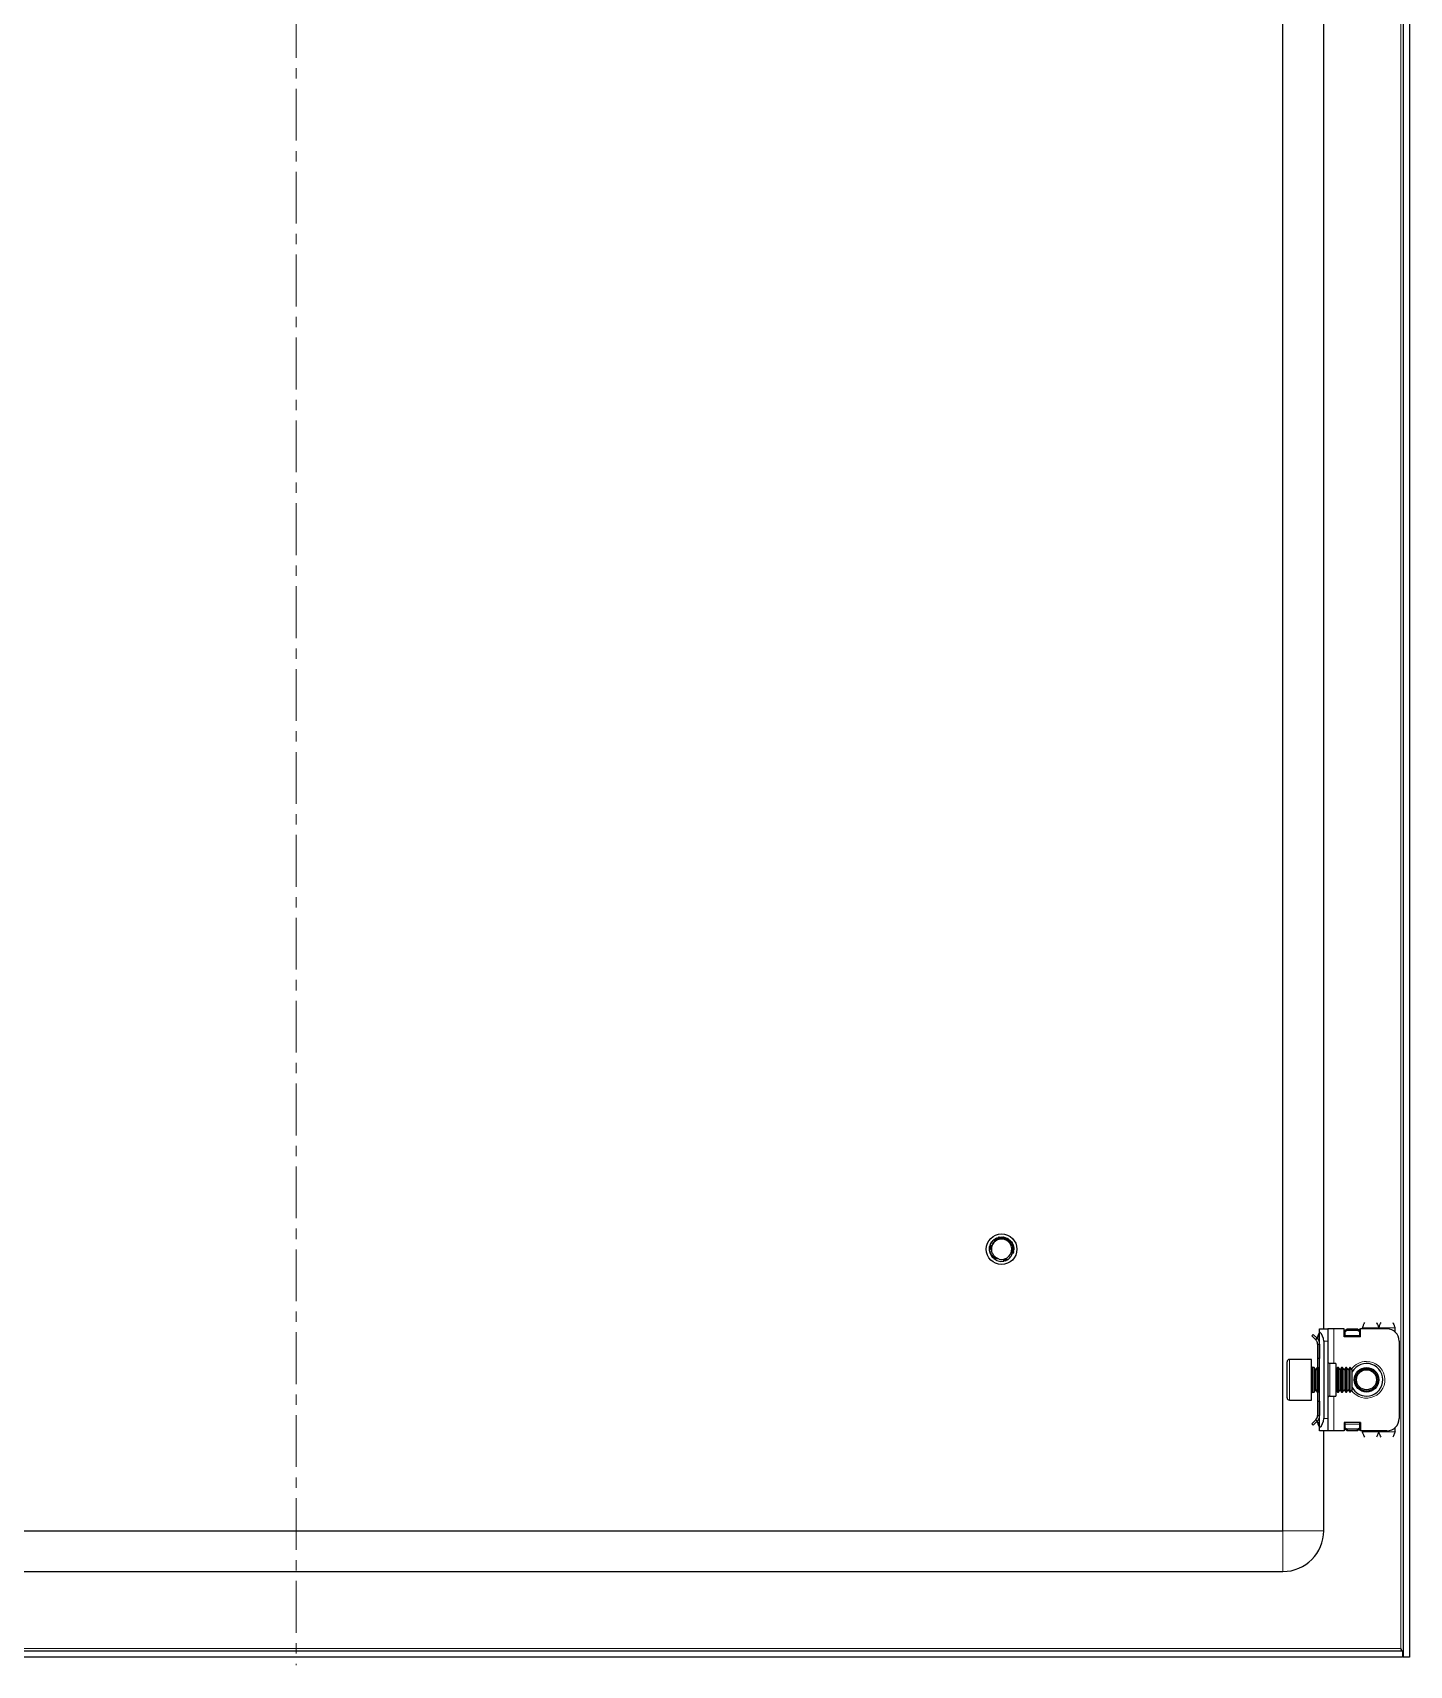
# Model space of a CAD drawing. Header units: millimetres. Extents: x -4 to 1444, y -624 to 1170.
# Drawn here: x 1106 to 1443.6, y -511.2 to -111 of the extents above; entities that cross this region are included whole.
import ezdxf

# ---------------------------------------------------------------- set-up
doc = ezdxf.new("R2010")
doc.units = ezdxf.units.MM
doc.linetypes.add('CENTERX2', pattern=[20.32, 12.7, -2.54, 2.54, -2.54])
doc.layers.add('FORMAT', color=7, linetype='Continuous')

msp = doc.modelspace()

# ---------------------------------------------------------------- linework, layer by layer
at = {"color": 8, "linetype": 'Continuous', "lineweight": 18}
for p, q in [((1441.52, 1049.69), (1441.52, -507.11)), ((1421.62, -430.71), (1421.12, -430.71)), ((1421.62, -430.21), (1421.42, -430.01)), ((1423.62, -431.71), (1422.62, -431.71)), ((1425.12, -428.71), (1425.12, -437.21)), ((1431.37, -430.36), (1427.87, -430.36)), ((1432.12, -428.46), (1436.12, -428.46)), ((1440.12, -428.46), (1436.12, -428.46)), ((1414.22, -436.21), (1414.22, -438.52)), ((1414.22, -438.52), (1414.22, -446.21)), ((1419.87, -438.21), (1419.87, -444.21)), ((1424.12, -437.21), (1424.12, -445.21)), ((1425.12, -445.21), (1425.12, -453.71)), ((1421.62, -451.71), (1421.12, -451.71)), ((1421.62, -452.21), (1421.42, -452.42)), ((1422.62, -450.71), (1423.62, -450.71)), ((1427.87, -452.07), (1431.37, -452.07)), ((1436.12, -453.96), (1432.12, -453.96)), ((1440.12, -453.96), (1436.12, -453.96)), ((1412.62, -478.21), (1412.62, -488.21)), ((1412.62, -478.21), (1422.62, -478.21)), ((1441.52, -507.11), (899.72, -507.11))]:
    msp.add_line(p, q, dxfattribs=at)
at = {"color": 7, "linetype": 'Continuous', "lineweight": 25}
for p, q in [((1442.12, 1051.79), (1442.12, -509.21)), ((1443.62, 1051.79), (1443.62, -509.21)), ((1412.62, -478.21), (1412.62, 1020.79)), ((1422.62, -428.71), (1422.62, -53.71)), ((1340.84, -408.09), (1340.94, -407.91)), ((1340.85, -408.1), (1340.96, -407.91)), ((1341.36, -407.25), (1341.52, -407.12)), ((1341.39, -407.28), (1341.5, -407.09)), ((1341.81, -406.87), (1341.95, -406.73)), ((1342.09, -406.64), (1342.36, -406.52)), ((1342.65, -406.38), (1342.93, -406.31)), ((1343.02, -406.27), (1342.98, -406.28)), ((1343.17, -406.25), (1343.36, -406.23)), ((1344.16, -406.26), (1344.12, -406.26)), ((1344.34, -406.3), (1344.3, -406.29)), ((1344.52, -406.35), (1344.48, -406.34)), ((1344.52, -406.35), (1344.72, -406.46)), ((1344.7, -406.41), (1344.66, -406.4)), ((1345.06, -406.58), (1345.01, -406.56)), ((1345.06, -406.58), (1345.05, -406.69)), ((1345.06, -406.58), (1345.2, -406.69)), ((1345.23, -406.68), (1345.19, -406.66)), ((1345.4, -406.8), (1345.36, -406.77)), ((1345.57, -406.93), (1345.53, -406.9)), ((1345.72, -407.06), (1345.68, -407.03)), ((1345.85, -407.2), (1345.82, -407.17)), ((1346.44, -408.18), (1346.44, -408.17)), ((1340.62, -409.21), (1340.62, -409.21)), ((1340.63, -409.02), (1340.69, -408.71)), ((1340.63, -409.02), (1340.63, -409.07)), ((1340.65, -408.81), (1340.64, -408.86)), ((1340.69, -408.61), (1340.68, -408.66)), ((1340.73, -408.41), (1340.72, -408.46)), ((1340.79, -408.23), (1340.77, -408.28)), ((1341.33, -410.08), (1341.17, -409.67)), ((1341.46, -411.3), (1341.34, -411.16)), ((1341.35, -411.17), (1341.37, -411.19)), ((1341.46, -411.3), (1341.5, -411.33)), ((1341.61, -411.43), (1341.64, -411.47)), ((1341.76, -411.57), (1341.8, -411.6)), ((1341.93, -411.69), (1341.97, -411.72)), ((1343.43, -412.21), (1344.17, -412.14)), ((1344.31, -412.13), (1344.36, -412.12)), ((1344.5, -412.08), (1344.55, -412.07)), ((1344.7, -412.02), (1344.74, -412)), ((1345.07, -411.84), (1344.85, -411.92)), ((1344.89, -411.93), (1344.93, -411.91)), ((1345.25, -411.74), (1345.05, -411.85)), ((1345.07, -411.77), (1345.12, -411.82)), ((1345.07, -411.84), (1345.12, -411.82)), ((1346.54, -409.92), (1346.46, -410.15)), ((1346.5, -408.35), (1346.48, -408.31)), ((1346.49, -410.11), (1346.5, -410.06)), ((1346.54, -408.53), (1346.53, -408.49)), ((1346.54, -409.92), (1346.55, -409.87)), ((1346.58, -408.71), (1346.57, -408.67)), ((1346.58, -409.72), (1346.59, -409.67)), ((1346.61, -408.91), (1346.6, -408.86)), ((1346.62, -409.1), (1346.6, -409.34)), ((1346.61, -409.51), (1346.61, -409.46)), ((1346.62, -409.1), (1346.62, -409.06)), ((1346.62, -409.31), (1346.62, -409.26)), ((1420.06, -430.08), (1419.71, -430.43)), ((1420.68, -431.4), (1419.71, -430.43)), ((1421.04, -431.05), (1420.06, -430.08)), ((1420.68, -431.4), (1421.04, -431.05)), ((1421.12, -430.71), (1421.12, -431.11)), ((1421.42, -430.01), (1421.62, -429.8)), ((1421.62, -428.71), (1423.62, -428.71)), ((1421.62, -429.48), (1421.62, -428.71)), ((1421.62, -452.95), (1421.62, -429.48)), ((1422.62, -431.71), (1422.62, -450.71)), ((1423.62, -428.71), (1423.62, -431.71)), ((1425.12, -428.71), (1423.62, -428.71)), ((1423.62, -431.71), (1423.62, -450.71)), ((1427.62, -428.71), (1425.12, -428.71)), ((1427.62, -430.71), (1427.62, -428.71)), ((1431.62, -430.71), (1427.62, -430.71)), ((1427.87, -429.09), (1428.37, -428.74)), ((1428.37, -429.09), (1427.87, -429.45)), ((1427.87, -429.45), (1427.87, -429.09)), ((1427.87, -430.36), (1427.87, -429.45)), ((1427.87, -430.71), (1427.87, -430.36)), ((1428.37, -428.74), (1428.37, -429.09)), ((1428.37, -428.74), (1430.87, -428.74)), ((1428.37, -429.09), (1430.87, -429.09)), ((1430.87, -429.09), (1430.87, -428.74)), ((1430.87, -428.74), (1431.37, -429.09)), ((1431.37, -429.45), (1430.87, -429.09)), ((1431.37, -429.09), (1431.37, -429.45)), ((1431.37, -429.45), (1431.37, -430.36)), ((1431.37, -430.36), (1431.37, -430.71)), ((1431.42, -428.83), (1431.42, -430.71)), ((1431.62, -428.83), (1431.42, -428.83)), ((1431.62, -430.71), (1431.62, -428.71)), ((1438.12, -428.71), (1431.62, -428.71)), ((1432.12, -428.71), (1432.12, -428.46)), ((1440.12, -429.48), (1440.12, -428.46)), ((1441.12, -431.71), (1441.12, -450.71)), ((1419.62, -436.21), (1414.22, -436.21)), ((1419.62, -438.52), (1419.62, -436.21)), ((1421.12, -432.46), (1421.62, -432.46)), ((1421.12, -432.46), (1421.12, -435.96)), ((1421.62, -435.96), (1421.12, -435.96)), ((1421.12, -435.96), (1421.12, -438.21)), ((1421.62, -432.46), (1421.62, -435.96)), ((1413.62, -438.84), (1413.62, -436.81)), ((1413.62, -445.61), (1413.62, -438.84)), ((1419.62, -446.21), (1419.62, -438.52)), ((1420.24, -438.21), (1419.87, -438.21)), ((1420.62, -438.77), (1420.24, -438.21)), ((1420.24, -443.74), (1420.24, -438.21)), ((1421.01, -438.21), (1420.62, -438.77)), ((1420.62, -443.27), (1420.62, -438.77)), ((1421.24, -438.21), (1421.01, -438.21)), ((1421.01, -443.74), (1421.01, -438.21)), ((1421.62, -438.77), (1421.24, -438.21)), ((1421.24, -443.74), (1421.24, -438.21)), ((1425.62, -437.21), (1424.12, -437.21)), ((1425.62, -437.21), (1425.62, -445.21)), ((1426.01, -438.21), (1425.62, -438.77)), ((1426.24, -438.21), (1426.01, -438.21)), ((1426.01, -443.74), (1426.01, -438.21)), ((1426.62, -438.77), (1426.24, -438.21)), ((1426.24, -443.74), (1426.24, -438.21)), ((1427.01, -438.21), (1426.62, -438.77)), ((1426.62, -443.27), (1426.62, -438.77)), ((1427.24, -438.21), (1427.01, -438.21)), ((1427.01, -443.74), (1427.01, -438.21)), ((1427.62, -438.77), (1427.24, -438.21)), ((1427.24, -443.74), (1427.24, -438.21)), ((1428.01, -438.21), (1427.62, -438.77)), ((1427.62, -443.27), (1427.62, -438.77)), ((1428.24, -438.21), (1428.01, -438.21)), ((1428.01, -443.74), (1428.01, -438.21)), ((1428.62, -438.77), (1428.24, -438.21)), ((1428.24, -443.74), (1428.24, -438.21)), ((1429.01, -438.21), (1428.62, -438.77)), ((1428.62, -443.27), (1428.62, -438.77)), ((1429.07, -438.21), (1429.01, -438.21)), ((1429.01, -443.74), (1429.01, -438.21)), ((1429.62, -438.77), (1429.07, -438.21)), ((1429.07, -439.6), (1429.07, -438.21)), ((1429.07, -444.21), (1429.07, -439.6)), ((1429.62, -439.9), (1429.62, -438.77)), ((1429.62, -443.66), (1429.62, -439.9)), ((1419.87, -444.21), (1420.24, -444.21)), ((1420.24, -444.21), (1420.62, -443.66)), ((1420.24, -444.21), (1420.24, -443.74)), ((1420.62, -443.66), (1420.62, -443.27)), ((1420.62, -443.66), (1421.01, -444.21)), ((1421.01, -444.21), (1421.01, -443.74)), ((1421.01, -444.21), (1421.24, -444.21)), ((1421.12, -444.21), (1421.12, -446.46)), ((1421.24, -444.21), (1421.62, -443.66)), ((1421.24, -444.21), (1421.24, -443.74)), ((1425.62, -443.66), (1426.01, -444.21)), ((1426.01, -444.21), (1426.01, -443.74)), ((1426.01, -444.21), (1426.24, -444.21)), ((1426.24, -444.21), (1426.62, -443.66)), ((1426.24, -444.21), (1426.24, -443.74)), ((1426.62, -443.66), (1426.62, -443.27)), ((1426.62, -443.66), (1427.01, -444.21)), ((1427.01, -444.21), (1427.01, -443.74)), ((1427.01, -444.21), (1427.24, -444.21)), ((1427.24, -444.21), (1427.62, -443.66)), ((1427.24, -444.21), (1427.24, -443.74)), ((1427.62, -443.66), (1427.62, -443.27)), ((1427.62, -443.66), (1428.01, -444.21)), ((1428.01, -444.21), (1428.01, -443.74)), ((1428.01, -444.21), (1428.24, -444.21)), ((1428.24, -444.21), (1428.62, -443.66)), ((1428.24, -444.21), (1428.24, -443.74)), ((1428.62, -443.66), (1428.62, -443.27)), ((1428.62, -443.66), (1429.01, -444.21)), ((1429.01, -444.21), (1429.01, -443.74)), ((1429.01, -444.21), (1429.07, -444.21)), ((1429.07, -444.21), (1429.62, -443.66)), ((1414.22, -446.21), (1419.62, -446.21)), ((1421.12, -446.46), (1421.62, -446.46)), ((1421.12, -446.46), (1421.12, -449.96)), ((1421.62, -446.46), (1421.62, -449.96)), ((1424.12, -445.21), (1425.62, -445.21)), ((1420.68, -451.03), (1419.71, -452)), ((1420.06, -452.35), (1419.71, -452)), ((1421.04, -451.38), (1420.06, -452.35)), ((1420.68, -451.03), (1421.04, -451.38)), ((1421.12, -449.96), (1421.62, -449.96)), ((1421.12, -451.71), (1421.12, -451.25)), ((1423.62, -450.71), (1423.62, -453.71)), ((1431.62, -451.71), (1427.62, -451.71)), ((1427.62, -451.71), (1427.62, -453.71)), ((1427.87, -452.07), (1427.87, -451.71)), ((1427.87, -452.98), (1427.87, -452.07)), ((1431.37, -451.71), (1431.37, -452.07)), ((1431.37, -452.07), (1431.37, -452.98)), ((1431.42, -451.71), (1431.42, -453.6)), ((1431.62, -451.71), (1431.62, -453.71)), ((1421.62, -452.63), (1421.42, -452.42)), ((1421.62, -453.71), (1421.62, -452.95)), ((1423.62, -453.71), (1421.62, -453.71)), ((1422.62, -478.21), (1422.62, -453.71)), ((1425.12, -453.71), (1423.62, -453.71)), ((1427.62, -453.71), (1425.12, -453.71)), ((1427.87, -453.34), (1427.87, -452.98)), ((1427.87, -452.98), (1428.37, -453.34)), ((1428.37, -453.69), (1427.87, -453.34)), ((1428.37, -453.34), (1428.37, -453.69)), ((1430.87, -453.34), (1428.37, -453.34)), ((1430.87, -453.69), (1428.37, -453.69)), ((1430.87, -453.34), (1431.37, -452.98)), ((1430.87, -453.69), (1430.87, -453.34)), ((1431.37, -453.34), (1430.87, -453.69)), ((1431.37, -452.98), (1431.37, -453.34)), ((1431.42, -453.6), (1431.62, -453.6)), ((1438.12, -453.71), (1431.62, -453.71)), ((1432.12, -453.96), (1432.12, -453.71)), ((1440.12, -453.96), (1440.12, -452.95)), ((928.62, -478.21), (1412.62, -478.21)), ((928.62, -488.21), (1412.62, -488.21)), ((1441.92, -507.71), (899.32, -507.71)), ((1441.52, -507.11), (1441.77, -507.71)), ((1441.92, -507.71), (1441.92, -509.21)), ((1441.92, -509.21), (899.32, -509.21)), ((1443.62, -509.21), (1442.12, -509.21))]:
    msp.add_line(p, q, dxfattribs=at)
for centre, radius in [((1343.62, -409.21), 3.75), ((1433.12, -441.21), 3), ((1433.12, -441.21), 2.76), ((1433.12, -441.21), 2.45)]:
    msp.add_circle(centre, radius, dxfattribs=at)
for centre, radius, start, end in [((1343.62, -409.21), 2.5, 108.5944, 168.5944), ((1343.62, -409.21), 2.5, 48.5944, 108.5944), ((1343.62, -409.21), 2.5, 348.5944, 48.5944), ((1343.62, -409.21), 3, 180, 220.7437), ((1343.62, -409.21), 2.5, 168.5944, 190.5165), ((1343.62, -409.21), 3, 239.9286, 266.2193), ((1343.62, -409.21), 2.5, 255.8881, 288.5944), ((1343.62, -409.21), 2.5, 288.5944, 348.5944), ((1422.12, -430.71), 1, 135, 180), ((1419.62, -431.71), 3, 360, 48.1897), ((1438.12, -431.71), 3, 360, 90), ((1414.22, -436.81), 0.6, 90, 180), ((1419.87, -437.96), 0.25, 180, 270), ((1424.12, -436.71), 0.5, 180, 270), ((1433.12, -441.21), 4, 270, 151.045), ((1419.87, -444.46), 0.25, 90, 180), ((1433.12, -441.21), 4, 208.955, 270), ((1414.22, -445.61), 0.6, 180, 270), ((1424.12, -445.71), 0.5, 90, 180), ((1422.12, -451.71), 1, 180, 225), ((1419.62, -450.71), 3, 311.8103, 360), ((1438.12, -450.71), 3, 270, 360), ((1412.62, -478.21), 10, 270, 0)]:
    msp.add_arc(centre, radius, start, end, dxfattribs=at)
at = {"color": 8, "linetype": 'Continuous', "lineweight": 18}
for start, end in [(215.4622, 90), (90, 144.5378)]:
    msp.add_arc((1433.12, -441.21), 4.5, start, end, dxfattribs=at)
at = {"color": 7, "linetype": 'Continuous', "lineweight": 25}
for points, knots in [([(1340.79, -408.23), (1341, -407.81), (1341.31, -407.16), (1341.9, -406.77), (1342.1, -406.63)], [0, 0, 0, 0, 0.657042, 1, 1, 1, 1]), ([(1340.86, -408.1), (1340.88, -408.04), (1340.91, -407.92), (1340.97, -407.81), (1341.01, -407.75)], [0, 0, 0, 0, 0.462482, 1, 1, 1, 1]), ([(1340.99, -407.83), (1341.02, -407.76), (1341.1, -407.54), (1341.27, -407.38), (1341.38, -407.28)], [0, 0, 0, 0, 0.333789, 1, 1, 1, 1]), ([(1341.08, -407.69), (1341.09, -407.64), (1341.2, -407.35), (1341.44, -407.13), (1341.65, -406.96)], [0, 0, 0, 0, 0.171865, 1, 1, 1, 1]), ([(1342.47, -406.85), (1342.4, -406.89), (1342.08, -407.08), (1341.59, -407.54), (1341.28, -408.13), (1341.19, -408.47), (1341.17, -408.53)], [0, 0, 0, 0, 0.104785, 0.513079, 0.918136, 1, 1, 1, 1]), ([(1341.36, -407.25), (1341.35, -407.25), (1341.34, -407.27), (1341.32, -407.29), (1341.31, -407.3)], [0, 0, 0, 0, 0.2967964, 1, 1, 1, 1]), ([(1341.48, -407.11), (1341.48, -407.12), (1341.47, -407.13), (1341.46, -407.14), (1341.45, -407.15)], [0, 0, 0, 0, 0.4842322, 1, 1, 1, 1]), ([(1341.62, -406.99), (1341.61, -406.99), (1341.6, -407), (1341.59, -407.01), (1341.58, -407.02)], [0, 0, 0, 0, 0.485158, 1, 1, 1, 1]), ([(1341.76, -406.86), (1341.76, -406.87), (1341.74, -406.88), (1341.73, -406.89), (1341.73, -406.89)], [0, 0, 0, 0, 0.484546, 1, 1, 1, 1]), ([(1341.92, -406.75), (1341.91, -406.75), (1341.9, -406.76), (1341.89, -406.77), (1341.88, -406.77)], [0, 0, 0, 0, 0.482687, 1, 1, 1, 1]), ([(1341.92, -406.75), (1341.93, -406.74), (1341.98, -406.7), (1342.04, -406.68), (1342.08, -406.66)], [0, 0, 0, 0, 0.230751, 1, 1, 1, 1]), ([(1342.09, -406.64), (1342.08, -406.64), (1342.07, -406.65), (1342.05, -406.66), (1342.04, -406.66)], [0, 0, 0, 0, 0.4801941, 1, 1, 1, 1]), ([(1342.09, -406.64), (1342.12, -406.66), (1342.18, -406.69), (1342.25, -406.76), (1342.28, -406.81), (1342.3, -406.84)], [0, 0, 0, 0, 0.3628583, 0.6934345, 1, 1, 1, 1]), ([(1342.45, -406.9), (1342.43, -406.9), (1342.39, -406.89), (1342.33, -406.86), (1342.25, -406.81), (1342.17, -406.73), (1342.12, -406.67), (1342.1, -406.63)], [0, 0, 0, 0, 0.084477, 0.253367, 0.470159, 0.686909, 1, 1, 1, 1]), ([(1342.27, -406.54), (1342.26, -406.54), (1342.24, -406.55), (1342.23, -406.56), (1342.22, -406.56)], [0, 0, 0, 0, 0.477867, 1, 1, 1, 1]), ([(1342.38, -406.84), (1342.38, -406.82), (1342.37, -406.77), (1342.33, -406.7), (1342.29, -406.62), (1342.24, -406.58), (1342.22, -406.56)], [0, 0, 0, 0, 0.154183, 0.462567, 0.728091, 1, 1, 1, 1]), ([(1342.27, -406.54), (1342.3, -406.56), (1342.35, -406.6), (1342.42, -406.67), (1342.47, -406.75), (1342.49, -406.82), (1342.5, -406.85), (1342.5, -406.86)], [0, 0, 0, 0, 0.260762, 0.494805, 0.723794, 0.94279, 1, 1, 1, 1]), ([(1342.45, -406.45), (1342.45, -406.45), (1342.43, -406.46), (1342.42, -406.47), (1342.41, -406.47)], [0, 0, 0, 0, 0.476486, 1, 1, 1, 1]), ([(1342.54, -406.87), (1342.55, -406.85), (1342.55, -406.8), (1342.54, -406.71), (1342.51, -406.62), (1342.47, -406.54), (1342.43, -406.49), (1342.41, -406.47)], [0, 0, 0, 0, 0.114393, 0.350182, 0.585971, 0.790611, 1, 1, 1, 1]), ([(1342.45, -406.45), (1342.47, -406.44), (1342.53, -406.42), (1342.6, -406.4), (1342.65, -406.4)], [0, 0, 0, 0, 0.301025, 1, 1, 1, 1]), ([(1342.45, -406.45), (1342.48, -406.48), (1342.53, -406.52), (1342.59, -406.6), (1342.63, -406.68), (1342.65, -406.76), (1342.66, -406.83), (1342.65, -406.87), (1342.65, -406.87)], [0, 0, 0, 0, 0.218347, 0.41099, 0.598711, 0.777744, 0.945667, 1, 1, 1, 1]), ([(1342.83, -406.84), (1342.81, -406.85), (1342.77, -406.86), (1342.69, -406.88), (1342.59, -406.88), (1342.52, -406.87), (1342.48, -406.86), (1342.47, -406.85)], [0, 0, 0, 0, 0.099011, 0.388276, 0.61301, 0.895384, 1, 1, 1, 1]), ([(1342.65, -406.38), (1342.64, -406.38), (1342.62, -406.39), (1342.61, -406.39), (1342.6, -406.39)], [0, 0, 0, 0, 0.4765794, 1, 1, 1, 1]), ([(1342.68, -406.87), (1342.68, -406.87), (1342.69, -406.83), (1342.7, -406.76), (1342.7, -406.66), (1342.68, -406.56), (1342.65, -406.47), (1342.62, -406.42), (1342.6, -406.39)], [0, 0, 0, 0, 0.019058, 0.219488, 0.419831, 0.620151, 0.807785, 1, 1, 1, 1]), ([(1342.65, -406.38), (1342.67, -406.4), (1342.72, -406.45), (1342.76, -406.54), (1342.79, -406.62), (1342.8, -406.71), (1342.79, -406.78), (1342.78, -406.82), (1342.78, -406.83)], [0, 0, 0, 0, 0.213002, 0.396975, 0.575181, 0.744364, 0.902779, 1, 1, 1, 1]), ([(1342.84, -406.32), (1342.83, -406.32), (1342.82, -406.33), (1342.8, -406.33), (1342.79, -406.33)], [0, 0, 0, 0, 0.4789775, 1, 1, 1, 1]), ([(1342.8, -406.83), (1342.81, -406.81), (1342.83, -406.75), (1342.85, -406.67), (1342.85, -406.58), (1342.85, -406.46), (1342.81, -406.38), (1342.79, -406.33)], [0, 0, 0, 0, 0.147065, 0.321231, 0.495346, 0.669443, 1, 1, 1, 1]), ([(1343.09, -406.61), (1343.09, -406.63), (1343.06, -406.68), (1343, -406.75), (1342.91, -406.81), (1342.85, -406.84), (1342.83, -406.84)], [0, 0, 0, 0, 0.153621, 0.528305, 0.811762, 1, 1, 1, 1]), ([(1342.84, -406.32), (1342.86, -406.35), (1342.9, -406.4), (1342.93, -406.49), (1342.94, -406.58), (1342.93, -406.66), (1342.92, -406.73), (1342.89, -406.79), (1342.87, -406.82), (1342.87, -406.83)], [0, 0, 0, 0, 0.195461, 0.359649, 0.517607, 0.666788, 0.806268, 0.936243, 1, 1, 1, 1]), ([(1342.91, -406.78), (1342.91, -406.78), (1342.95, -406.73), (1342.98, -406.65), (1343.01, -406.54), (1343.01, -406.45), (1343, -406.36), (1342.99, -406.31), (1342.98, -406.28)], [0, 0, 0, 0, 0.001313, 0.309582, 0.493731, 0.677835, 0.837663, 1, 1, 1, 1]), ([(1343.02, -406.27), (1343.04, -406.3), (1343.06, -406.35), (1343.08, -406.44), (1343.08, -406.52), (1343.06, -406.6), (1343.03, -406.69), (1342.98, -406.74), (1342.95, -406.78)], [0, 0, 0, 0, 0.162579, 0.32416, 0.478216, 0.623372, 0.759205, 1, 1, 1, 1]), ([(1342.95, -406.78), (1342.97, -406.76), (1343.02, -406.72), (1343.07, -406.66), (1343.09, -406.62), (1343.09, -406.61)], [0, 0, 0, 0, 0.4133204, 0.8335068, 1, 1, 1, 1]), ([(1343.02, -406.27), (1343.06, -406.27), (1343.38, -406.21), (1344.02, -406.2), (1344.67, -406.38), (1345.01, -406.55), (1345.07, -406.59)], [0, 0, 0, 0, 0.044285, 0.46488, 0.894202, 1, 1, 1, 1]), ([(1345.07, -406.89), (1345.01, -406.86), (1344.68, -406.68), (1344.01, -406.5), (1343.39, -406.54), (1343.09, -406.61), (1343.09, -406.61)], [0, 0, 0, 0, 0.102158, 0.551599, 0.99962, 1, 1, 1, 1]), ([(1343.46, -406.24), (1343.52, -406.23), (1343.69, -406.2), (1343.86, -406.22), (1343.97, -406.23)], [0, 0, 0, 0, 0.399625, 1, 1, 1, 1]), ([(1344.12, -406.27), (1344.17, -406.28), (1344.32, -406.28), (1344.46, -406.33), (1344.56, -406.36)], [0, 0, 0, 0, 0.3533163, 1, 1, 1, 1]), ([(1344.99, -406.87), (1344.99, -406.86), (1344.99, -406.83), (1345, -406.77), (1345.02, -406.68), (1345.06, -406.62), (1345.07, -406.59)], [0, 0, 0, 0, 0.058255, 0.305509, 0.64716, 1, 1, 1, 1]), ([(1345.07, -406.9), (1345.09, -406.87), (1345.13, -406.82), (1345.17, -406.74), (1345.18, -406.68), (1345.19, -406.66)], [0, 0, 0, 0, 0.351509, 0.671861, 1, 1, 1, 1]), ([(1345.28, -407.34), (1345.27, -407.33), (1345.23, -407.3), (1345.18, -407.23), (1345.13, -407.15), (1345.1, -407.07), (1345.08, -406.98), (1345.07, -406.92), (1345.07, -406.89)], [0, 0, 0, 0, 0.066273, 0.267344, 0.423096, 0.618734, 0.814089, 1, 1, 1, 1]), ([(1345.23, -406.68), (1345.23, -406.72), (1345.23, -406.79), (1345.2, -406.88), (1345.15, -406.96), (1345.12, -407.01), (1345.09, -407.03), (1345.09, -407.03)], [0, 0, 0, 0, 0.275174, 0.522846, 0.765225, 0.99702, 1, 1, 1, 1]), ([(1345.11, -407.08), (1345.12, -407.08), (1345.16, -407.06), (1345.22, -407), (1345.29, -406.93), (1345.33, -406.85), (1345.35, -406.8), (1345.36, -406.77)], [0, 0, 0, 0, 0.084965, 0.329338, 0.573716, 0.784411, 1, 1, 1, 1]), ([(1345.4, -406.8), (1345.4, -406.84), (1345.39, -406.9), (1345.35, -406.99), (1345.3, -407.07), (1345.24, -407.13), (1345.19, -407.17), (1345.16, -407.18), (1345.15, -407.18)], [0, 0, 0, 0, 0.222831, 0.420099, 0.612409, 0.79585, 0.967895, 1, 1, 1, 1]), ([(1345.17, -407.21), (1345.17, -407.21), (1345.2, -407.2), (1345.27, -407.17), (1345.35, -407.12), (1345.43, -407.05), (1345.49, -406.98), (1345.51, -406.92), (1345.53, -406.9)], [0, 0, 0, 0, 0.002693, 0.20821, 0.413641, 0.619057, 0.807274, 1, 1, 1, 1]), ([(1345.57, -406.93), (1345.56, -406.96), (1345.54, -407.03), (1345.49, -407.11), (1345.43, -407.18), (1345.36, -407.23), (1345.31, -407.26), (1345.27, -407.27), (1345.26, -407.27)], [0, 0, 0, 0, 0.219212, 0.409339, 0.593597, 0.768568, 0.932394, 1, 1, 1, 1]), ([(1345.27, -407.29), (1345.3, -407.29), (1345.37, -407.28), (1345.46, -407.24), (1345.54, -407.18), (1345.62, -407.12), (1345.66, -407.06), (1345.68, -407.03)], [0, 0, 0, 0, 0.190996, 0.383798, 0.576553, 0.78528, 1, 1, 1, 1]), ([(1345.72, -407.42), (1345.72, -407.42), (1345.69, -407.43), (1345.64, -407.45), (1345.55, -407.46), (1345.45, -407.44), (1345.35, -407.4), (1345.3, -407.36), (1345.28, -407.34)], [0, 0, 0, 0, 0.045866, 0.230744, 0.387461, 0.658246, 0.861978, 1, 1, 1, 1]), ([(1345.72, -407.06), (1345.7, -407.1), (1345.67, -407.16), (1345.61, -407.23), (1345.55, -407.28), (1345.48, -407.32), (1345.41, -407.35), (1345.36, -407.35), (1345.34, -407.35)], [0, 0, 0, 0, 0.2116593, 0.3903606, 0.5623524, 0.7248192, 0.8766961, 1, 1, 1, 1]), ([(1345.36, -407.37), (1345.37, -407.37), (1345.43, -407.37), (1345.53, -407.35), (1345.64, -407.31), (1345.74, -407.25), (1345.79, -407.2), (1345.82, -407.17)], [0, 0, 0, 0, 0.046579, 0.362688, 0.551736, 0.740753, 1, 1, 1, 1]), ([(1345.36, -407.4), (1345.39, -407.41), (1345.45, -407.44), (1345.55, -407.44), (1345.64, -407.44), (1345.7, -407.43), (1345.72, -407.42)], [0, 0, 0, 0, 0.251795, 0.502165, 0.752314, 1, 1, 1, 1]), ([(1345.85, -407.2), (1345.83, -407.23), (1345.8, -407.28), (1345.74, -407.33), (1345.67, -407.38), (1345.59, -407.41), (1345.52, -407.42), (1345.46, -407.42), (1345.42, -407.41), (1345.4, -407.41)], [0, 0, 0, 0, 0.169226, 0.337427, 0.497935, 0.649179, 0.790582, 0.922688, 1, 1, 1, 1]), ([(1346.46, -409.25), (1346.46, -409.18), (1346.44, -408.79), (1346.26, -408.12), (1345.89, -407.64), (1345.72, -407.42)], [0, 0, 0, 0, 0.108003, 0.585763, 1, 1, 1, 1]), ([(1345.85, -407.2), (1345.97, -407.35), (1346.25, -407.71), (1346.54, -408.36), (1346.6, -408.87), (1346.62, -409.13)], [0, 0, 0, 0, 0.274163, 0.639603, 1, 1, 1, 1]), ([(1345.94, -407.33), (1345.98, -407.37), (1346.11, -407.51), (1346.21, -407.68), (1346.27, -407.8)], [0, 0, 0, 0, 0.288707, 1, 1, 1, 1]), ([(1346.32, -407.92), (1346.33, -407.94), (1346.42, -408.08), (1346.47, -408.24), (1346.5, -408.37)], [0, 0, 0, 0, 0.192577, 1, 1, 1, 1]), ([(1341.11, -408.93), (1341.11, -408.94), (1341.09, -408.97), (1341.05, -409.02), (1341, -409.08), (1340.93, -409.13), (1340.85, -409.17), (1340.77, -409.2), (1340.69, -409.21), (1340.65, -409.21), (1340.62, -409.21)], [0, 0, 0, 0, 0.060221, 0.18113, 0.301988, 0.42281, 0.589437, 0.75603, 0.87711, 1, 1, 1, 1]), ([(1340.62, -409.22), (1340.62, -409.17), (1340.62, -409.09), (1340.64, -409.02), (1340.64, -408.99)], [0, 0, 0, 0, 0.659859, 1, 1, 1, 1]), ([(1340.62, -409.22), (1340.66, -409.21), (1340.72, -409.17), (1340.81, -409.15), (1340.87, -409.14), (1340.9, -409.14)], [0, 0, 0, 0, 0.371226, 0.708872, 1, 1, 1, 1]), ([(1341.55, -411), (1341.53, -410.97), (1341.28, -410.75), (1340.94, -410.29), (1340.7, -409.68), (1340.64, -409.33), (1340.62, -409.21)], [0, 0, 0, 0, 0.050685, 0.485619, 0.826643, 1, 1, 1, 1]), ([(1340.63, -409.02), (1340.66, -409), (1340.73, -408.97), (1340.82, -408.96), (1340.92, -408.96), (1341, -408.97), (1341.05, -408.99), (1341.07, -409)], [0, 0, 0, 0, 0.235039, 0.445532, 0.651268, 0.847853, 1, 1, 1, 1]), ([(1340.98, -409.09), (1340.95, -409.08), (1340.89, -409.05), (1340.8, -409.04), (1340.71, -409.05), (1340.66, -409.06), (1340.63, -409.07)], [0, 0, 0, 0, 0.237597, 0.516729, 0.755527, 1, 1, 1, 1]), ([(1341.09, -408.97), (1341.06, -408.95), (1341.01, -408.92), (1340.92, -408.88), (1340.83, -408.85), (1340.73, -408.85), (1340.67, -408.86), (1340.64, -408.86)], [0, 0, 0, 0, 0.189173, 0.404697, 0.62022, 0.807935, 1, 1, 1, 1]), ([(1340.65, -408.81), (1340.69, -408.8), (1340.75, -408.78), (1340.85, -408.77), (1340.94, -408.78), (1341.02, -408.81), (1341.08, -408.84), (1341.11, -408.86), (1341.12, -408.87)], [0, 0, 0, 0, 0.214065, 0.402363, 0.585629, 0.760234, 0.923894, 1, 1, 1, 1]), ([(1341.15, -408.87), (1341.14, -408.85), (1341.11, -408.82), (1341.04, -408.76), (1340.96, -408.71), (1340.87, -408.68), (1340.77, -408.65), (1340.71, -408.66), (1340.68, -408.66)], [0, 0, 0, 0, 0.069872, 0.258455, 0.446951, 0.635422, 0.81547, 1, 1, 1, 1]), ([(1340.69, -408.61), (1340.69, -408.56), (1340.71, -408.48), (1340.74, -408.4), (1340.75, -408.38)], [0, 0, 0, 0, 0.657988, 1, 1, 1, 1]), ([(1340.69, -408.61), (1340.72, -408.6), (1340.79, -408.59), (1340.88, -408.6), (1340.97, -408.62), (1341.04, -408.65), (1341.1, -408.69), (1341.13, -408.73), (1341.15, -408.74)], [0, 0, 0, 0, 0.208898, 0.388587, 0.562428, 0.727295, 0.881578, 1, 1, 1, 1]), ([(1341.15, -408.72), (1341.14, -408.7), (1341.1, -408.65), (1341.04, -408.59), (1340.97, -408.54), (1340.89, -408.5), (1340.81, -408.47), (1340.75, -408.46), (1340.72, -408.46)], [0, 0, 0, 0, 0.137266, 0.30795, 0.478578, 0.649185, 0.822833, 1, 1, 1, 1]), ([(1340.73, -408.41), (1340.76, -408.41), (1340.82, -408.41), (1340.91, -408.43), (1340.99, -408.46), (1341.06, -408.5), (1341.11, -408.55), (1341.15, -408.61), (1341.17, -408.64), (1341.18, -408.66)], [0, 0, 0, 0, 0.165667, 0.330522, 0.488809, 0.638525, 0.778629, 0.909213, 1, 1, 1, 1]), ([(1341.15, -408.58), (1341.14, -408.56), (1341.12, -408.52), (1341.07, -408.46), (1341, -408.39), (1340.92, -408.34), (1340.85, -408.3), (1340.8, -408.28), (1340.77, -408.28)], [0, 0, 0, 0, 0.076151, 0.276704, 0.47712, 0.677473, 0.837574, 1, 1, 1, 1]), ([(1340.79, -408.23), (1340.82, -408.24), (1340.87, -408.25), (1340.95, -408.28), (1341.02, -408.32), (1341.08, -408.37), (1341.13, -408.43), (1341.16, -408.49), (1341.18, -408.55), (1341.18, -408.58), (1341.18, -408.59)], [0, 0, 0, 0, 0.154027, 0.307095, 0.452862, 0.590123, 0.718565, 0.838856, 0.95247, 1, 1, 1, 1]), ([(1341.11, -408.88), (1341.11, -408.99), (1341.09, -409.25), (1341.14, -409.52), (1341.17, -409.67)], [0, 0, 0, 0, 0.408521, 1, 1, 1, 1]), ([(1341.17, -408.72), (1341.17, -408.73), (1341.16, -408.77), (1341.14, -408.83), (1341.12, -408.87), (1341.11, -408.88)], [0, 0, 0, 0, 0.157682, 0.80304, 1, 1, 1, 1]), ([(1341.17, -408.53), (1341.18, -408.56), (1341.19, -408.62), (1341.18, -408.69), (1341.17, -408.72)], [0, 0, 0, 0, 0.5444726, 1, 1, 1, 1]), ([(1342.62, -411.45), (1342.54, -411.41), (1342.22, -411.25), (1341.71, -410.84), (1341.46, -410.34), (1341.33, -410.08)], [0, 0, 0, 0, 0.130652, 0.560007, 1, 1, 1, 1]), ([(1341.35, -411.17), (1341.37, -411.15), (1341.4, -411.1), (1341.46, -411.04), (1341.52, -411.01), (1341.55, -411), (1341.55, -411)], [0, 0, 0, 0, 0.315056, 0.630194, 0.945514, 1, 1, 1, 1]), ([(1341.91, -411.04), (1341.88, -411.04), (1341.82, -411.02), (1341.74, -411.02), (1341.66, -411.03), (1341.58, -411.06), (1341.47, -411.1), (1341.41, -411.16), (1341.37, -411.19)], [0, 0, 0, 0, 0.149407, 0.278563, 0.407661, 0.536722, 0.727045, 1, 1, 1, 1]), ([(1341.46, -411.3), (1341.48, -411.27), (1341.51, -411.22), (1341.57, -411.15), (1341.63, -411.1), (1341.7, -411.07), (1341.78, -411.05), (1341.85, -411.04), (1341.9, -411.05), (1341.93, -411.05)], [0, 0, 0, 0, 0.159446, 0.318034, 0.469983, 0.61348, 0.747649, 0.872856, 1, 1, 1, 1]), ([(1341.98, -411.09), (1341.97, -411.09), (1341.94, -411.09), (1341.87, -411.1), (1341.79, -411.12), (1341.71, -411.15), (1341.63, -411.2), (1341.56, -411.25), (1341.52, -411.3), (1341.5, -411.33)], [0, 0, 0, 0, 0.0182814, 0.1756388, 0.3328957, 0.4900969, 0.6472739, 0.8216323, 1, 1, 1, 1]), ([(1341.55, -411), (1341.57, -410.99), (1341.61, -410.98), (1341.7, -410.97), (1341.8, -410.99), (1341.89, -411.03), (1341.97, -411.08), (1342.05, -411.16), (1342.13, -411.28), (1342.15, -411.36), (1342.16, -411.4)], [0, 0, 0, 0, 0.073646, 0.169563, 0.351373, 0.438893, 0.519676, 0.682906, 0.8512, 1, 1, 1, 1]), ([(1341.61, -411.43), (1341.62, -411.4), (1341.64, -411.34), (1341.7, -411.26), (1341.76, -411.2), (1341.83, -411.15), (1341.9, -411.12), (1341.96, -411.11), (1341.99, -411.11), (1341.99, -411.11)], [0, 0, 0, 0, 0.198035, 0.367663, 0.531495, 0.686664, 0.831818, 0.981917, 1, 1, 1, 1]), ([(1342.05, -411.17), (1342.05, -411.18), (1342, -411.18), (1341.93, -411.21), (1341.84, -411.25), (1341.76, -411.31), (1341.69, -411.38), (1341.66, -411.44), (1341.64, -411.47)], [0, 0, 0, 0, 0.0505, 0.241124, 0.431653, 0.622154, 0.808692, 1, 1, 1, 1]), ([(1341.76, -411.57), (1341.77, -411.53), (1341.78, -411.46), (1341.83, -411.38), (1341.88, -411.31), (1341.95, -411.25), (1342.01, -411.21), (1342.05, -411.2), (1342.07, -411.2)], [0, 0, 0, 0, 0.209239, 0.392702, 0.571062, 0.740844, 0.899958, 1, 1, 1, 1]), ([(1342.12, -411.28), (1342.09, -411.29), (1342.03, -411.31), (1341.96, -411.37), (1341.89, -411.44), (1341.84, -411.51), (1341.81, -411.57), (1341.8, -411.6)], [0, 0, 0, 0, 0.172104, 0.391099, 0.610089, 0.802801, 1, 1, 1, 1]), ([(1341.93, -411.69), (1341.93, -411.65), (1341.94, -411.58), (1341.98, -411.49), (1342.02, -411.41), (1342.07, -411.35), (1342.11, -411.32), (1342.13, -411.31)], [0, 0, 0, 0, 0.240212, 0.454711, 0.664287, 0.864517, 1, 1, 1, 1]), ([(1342.16, -411.43), (1342.14, -411.44), (1342.09, -411.48), (1342.04, -411.55), (1341.99, -411.63), (1341.98, -411.69), (1341.97, -411.72)], [0, 0, 0, 0, 0.228254, 0.510351, 0.752319, 1, 1, 1, 1]), ([(1342.1, -411.8), (1342.1, -411.76), (1342.11, -411.69), (1342.13, -411.6), (1342.16, -411.54), (1342.18, -411.51), (1342.18, -411.51)], [0, 0, 0, 0, 0.357139, 0.680979, 0.998183, 1, 1, 1, 1]), ([(1342.16, -411.4), (1342.16, -411.42), (1342.17, -411.46), (1342.18, -411.54), (1342.18, -411.63), (1342.16, -411.72), (1342.13, -411.78), (1342.12, -411.81)], [0, 0, 0, 0, 0.113604, 0.31095, 0.508229, 0.75166, 1, 1, 1, 1]), ([(1343.01, -411.64), (1342.73, -411.59), (1342.44, -411.53), (1342.17, -411.41), (1342.16, -411.4)], [0, 0, 0, 0, 0.965671, 1, 1, 1, 1]), ([(1343.01, -411.64), (1342.92, -411.6), (1342.78, -411.54), (1342.66, -411.47), (1342.62, -411.45)], [0, 0, 0, 0, 0.6817331, 1, 1, 1, 1]), ([(1344.17, -412.14), (1344.16, -412.12), (1344.14, -412.08), (1344.13, -412), (1344.13, -411.92), (1344.14, -411.84), (1344.18, -411.76), (1344.24, -411.68), (1344.34, -411.62), (1344.4, -411.59), (1344.42, -411.58)], [0, 0, 0, 0, 0.098631, 0.238541, 0.378532, 0.49895, 0.601027, 0.777401, 0.9101, 1, 1, 1, 1]), ([(1344.32, -411.63), (1344.32, -411.64), (1344.29, -411.66), (1344.25, -411.72), (1344.21, -411.8), (1344.18, -411.89), (1344.16, -411.98), (1344.16, -412.07), (1344.17, -412.12), (1344.17, -412.14)], [0, 0, 0, 0, 0.036757, 0.196192, 0.355485, 0.51469, 0.719746, 0.882005, 1, 1, 1, 1]), ([(1344.31, -412.13), (1344.3, -412.11), (1344.27, -412.06), (1344.25, -411.97), (1344.24, -411.89), (1344.25, -411.81), (1344.27, -411.72), (1344.31, -411.66), (1344.34, -411.62)], [0, 0, 0, 0, 0.16279, 0.324686, 0.479688, 0.626058, 0.76302, 1, 1, 1, 1]), ([(1344.4, -411.6), (1344.39, -411.62), (1344.36, -411.67), (1344.33, -411.76), (1344.32, -411.86), (1344.32, -411.99), (1344.34, -412.07), (1344.36, -412.12)], [0, 0, 0, 0, 0.13286, 0.29106, 0.491007, 0.69089, 1, 1, 1, 1]), ([(1344.5, -412.08), (1344.48, -412.05), (1344.44, -412), (1344.4, -411.91), (1344.38, -411.83), (1344.38, -411.75), (1344.39, -411.67), (1344.41, -411.62), (1344.43, -411.59), (1344.43, -411.58)], [0, 0, 0, 0, 0.198483, 0.367712, 0.531083, 0.685778, 0.830503, 0.965152, 1, 1, 1, 1]), ([(1344.42, -411.58), (1344.43, -411.58), (1344.48, -411.57), (1344.56, -411.55), (1344.66, -411.55), (1344.75, -411.57), (1344.84, -411.59), (1344.92, -411.63), (1344.99, -411.67), (1345.05, -411.72), (1345.08, -411.76), (1345.09, -411.77)], [0, 0, 0, 0, 0.0429601, 0.1733, 0.2742626, 0.4010814, 0.5277159, 0.6542588, 0.7807587, 0.9368521, 1, 1, 1, 1]), ([(1344.51, -411.56), (1344.51, -411.57), (1344.49, -411.61), (1344.48, -411.69), (1344.47, -411.78), (1344.48, -411.88), (1344.5, -411.98), (1344.53, -412.04), (1344.55, -412.07)], [0, 0, 0, 0, 0.043388, 0.23288, 0.422274, 0.611632, 0.803279, 1, 1, 1, 1]), ([(1344.7, -412.02), (1344.67, -411.99), (1344.62, -411.94), (1344.57, -411.86), (1344.54, -411.78), (1344.52, -411.7), (1344.52, -411.62), (1344.53, -411.58), (1344.54, -411.56)], [0, 0, 0, 0, 0.208724, 0.39105, 0.568219, 0.73683, 0.894853, 1, 1, 1, 1]), ([(1344.63, -411.55), (1344.63, -411.58), (1344.62, -411.65), (1344.63, -411.74), (1344.65, -411.84), (1344.69, -411.92), (1344.73, -411.97), (1344.74, -412)], [0, 0, 0, 0, 0.181695, 0.396783, 0.61186, 0.803681, 1, 1, 1, 1]), ([(1344.89, -411.93), (1344.86, -411.91), (1344.8, -411.87), (1344.74, -411.79), (1344.7, -411.71), (1344.67, -411.63), (1344.67, -411.58), (1344.67, -411.56)], [0, 0, 0, 0, 0.234253, 0.442787, 0.646465, 0.841043, 1, 1, 1, 1]), ([(1344.78, -411.58), (1344.78, -411.58), (1344.78, -411.61), (1344.8, -411.68), (1344.83, -411.77), (1344.87, -411.85), (1344.91, -411.89), (1344.93, -411.91)], [0, 0, 0, 0, 0.00279, 0.269575, 0.536371, 0.765499, 1, 1, 1, 1]), ([(1345.07, -411.84), (1345.04, -411.82), (1344.98, -411.78), (1344.91, -411.71), (1344.87, -411.65), (1344.86, -411.61), (1344.85, -411.6)], [0, 0, 0, 0, 0.3195142, 0.6084926, 0.891527, 1, 1, 1, 1]), ([(1345.09, -411.77), (1345.16, -411.72), (1345.51, -411.49), (1346, -410.98), (1346.22, -410.43), (1346.33, -410.18)], [0, 0, 0, 0, 0.128781, 0.613629, 1, 1, 1, 1]), ([(1346.33, -410.18), (1346.32, -410.18), (1346.29, -410.17), (1346.24, -410.15), (1346.18, -410.1), (1346.13, -410.04), (1346.09, -409.97), (1346.06, -409.87), (1346.06, -409.77), (1346.07, -409.72), (1346.07, -409.71)], [0, 0, 0, 0, 0.022761, 0.192243, 0.346896, 0.477535, 0.588677, 0.783334, 0.968624, 1, 1, 1, 1]), ([(1346.06, -409.78), (1346.06, -409.81), (1346.07, -409.88), (1346.11, -409.96), (1346.16, -410.04), (1346.22, -410.1), (1346.28, -410.15), (1346.31, -410.17), (1346.33, -410.18)], [0, 0, 0, 0, 0.182737, 0.363423, 0.543947, 0.724373, 0.904747, 1, 1, 1, 1]), ([(1346.49, -410.11), (1346.46, -410.11), (1346.4, -410.1), (1346.32, -410.08), (1346.24, -410.04), (1346.18, -409.99), (1346.13, -409.94), (1346.09, -409.88), (1346.07, -409.83), (1346.06, -409.81), (1346.06, -409.81)], [0, 0, 0, 0, 0.159812, 0.318711, 0.470648, 0.614013, 0.748131, 0.873387, 0.991083, 1, 1, 1, 1]), ([(1346.07, -409.71), (1346.08, -409.68), (1346.1, -409.6), (1346.16, -409.5), (1346.22, -409.42), (1346.29, -409.35), (1346.36, -409.3), (1346.42, -409.27), (1346.45, -409.26), (1346.46, -409.25)], [0, 0, 0, 0, 0.125166, 0.336769, 0.488675, 0.640371, 0.791962, 0.943503, 1, 1, 1, 1]), ([(1346.08, -409.75), (1346.09, -409.77), (1346.11, -409.82), (1346.17, -409.88), (1346.24, -409.95), (1346.33, -410.01), (1346.41, -410.04), (1346.47, -410.06), (1346.5, -410.06)], [0, 0, 0, 0, 0.112687, 0.266978, 0.464332, 0.661607, 0.829157, 1, 1, 1, 1]), ([(1346.54, -409.92), (1346.5, -409.92), (1346.44, -409.93), (1346.35, -409.92), (1346.26, -409.89), (1346.19, -409.85), (1346.13, -409.8), (1346.1, -409.76), (1346.09, -409.74)], [0, 0, 0, 0, 0.207037, 0.38272, 0.55212, 0.712365, 0.86221, 1, 1, 1, 1]), ([(1346.58, -409.72), (1346.55, -409.73), (1346.48, -409.75), (1346.38, -409.75), (1346.3, -409.73), (1346.22, -409.7), (1346.15, -409.66), (1346.12, -409.63), (1346.1, -409.61)], [0, 0, 0, 0, 0.205811, 0.38496, 0.558827, 0.724121, 0.878934, 1, 1, 1, 1]), ([(1346.12, -409.66), (1346.14, -409.69), (1346.18, -409.74), (1346.26, -409.79), (1346.35, -409.84), (1346.45, -409.87), (1346.52, -409.87), (1346.55, -409.87)], [0, 0, 0, 0, 0.183111, 0.381533, 0.579913, 0.787111, 1, 1, 1, 1]), ([(1346.15, -409.53), (1346.17, -409.55), (1346.22, -409.59), (1346.31, -409.64), (1346.4, -409.67), (1346.5, -409.68), (1346.56, -409.67), (1346.59, -409.67)], [0, 0, 0, 0, 0.19243, 0.403622, 0.614801, 0.805152, 1, 1, 1, 1]), ([(1346.61, -409.51), (1346.58, -409.53), (1346.51, -409.55), (1346.41, -409.57), (1346.32, -409.56), (1346.24, -409.54), (1346.18, -409.52), (1346.16, -409.5), (1346.16, -409.5)], [0, 0, 0, 0, 0.227908, 0.430276, 0.627707, 0.816134, 0.99284, 1, 1, 1, 1]), ([(1346.23, -409.41), (1346.23, -409.42), (1346.27, -409.44), (1346.34, -409.46), (1346.44, -409.48), (1346.53, -409.48), (1346.58, -409.47), (1346.61, -409.46)], [0, 0, 0, 0, 0.050156, 0.304513, 0.55888, 0.776903, 1, 1, 1, 1]), ([(1346.62, -409.31), (1346.59, -409.32), (1346.53, -409.36), (1346.43, -409.38), (1346.35, -409.38), (1346.29, -409.37), (1346.27, -409.37)], [0, 0, 0, 0, 0.2937792, 0.5589816, 0.8184942, 1, 1, 1, 1]), ([(1346.4, -409.28), (1346.42, -409.28), (1346.46, -409.29), (1346.54, -409.28), (1346.6, -409.27), (1346.62, -409.26)], [0, 0, 0, 0, 0.236131, 0.613435, 1, 1, 1, 1]), ([(1346.5, -410.04), (1346.49, -410.07), (1346.49, -410.13), (1346.46, -410.19), (1346.44, -410.22)], [0, 0, 0, 0, 0.405617, 1, 1, 1, 1]), ([(1346.51, -408.47), (1346.53, -408.51), (1346.59, -408.66), (1346.6, -408.83), (1346.61, -408.94)], [0, 0, 0, 0, 0.28291, 1, 1, 1, 1]), ([(1432.12, -428.46), (1432.22, -428.22), (1432.41, -427.73), (1432.6, -427.34), (1432.7, -427.14)], [0, 0, 0, 0, 0.502065, 1, 1, 1, 1]), ([(1435.55, -427.15), (1435.63, -427.31), (1435.81, -427.66), (1436, -428.14), (1436.11, -428.42), (1436.12, -428.46)], [0, 0, 0, 0, 0.415483, 0.917152, 1, 1, 1, 1]), ([(1436.12, -428.46), (1436.22, -428.22), (1436.41, -427.73), (1436.6, -427.34), (1436.7, -427.14)], [0, 0, 0, 0, 0.502065, 1, 1, 1, 1]), ([(1439.55, -427.15), (1439.63, -427.31), (1439.81, -427.66), (1440, -428.14), (1440.11, -428.42), (1440.12, -428.46)], [0, 0, 0, 0, 0.415483, 0.917152, 1, 1, 1, 1]), ([(1421.12, -432.46), (1421.1, -432.27), (1421.07, -431.98), (1420.89, -431.63), (1420.75, -431.48), (1420.68, -431.4)], [0, 0, 0, 0, 0.485042, 0.738404, 1, 1, 1, 1]), ([(1421.62, -432.46), (1421.6, -432.22), (1421.55, -431.74), (1421.26, -431.28), (1421.07, -431.08), (1421.04, -431.05)], [0, 0, 0, 0, 0.4618628, 0.9237257, 1, 1, 1, 1]), ([(1420.68, -451.03), (1420.8, -450.88), (1420.99, -450.65), (1421.11, -450.27), (1421.12, -450.07), (1421.12, -449.96)], [0, 0, 0, 0, 0.485042, 0.738404, 1, 1, 1, 1]), ([(1421.04, -451.38), (1421.19, -451.19), (1421.5, -450.81), (1421.62, -450.28), (1421.62, -450), (1421.62, -449.96)], [0, 0, 0, 0, 0.461863, 0.923726, 1, 1, 1, 1]), ([(1432.7, -455.28), (1432.62, -455.12), (1432.44, -454.77), (1432.25, -454.28), (1432.14, -454), (1432.12, -453.96)], [0, 0, 0, 0, 0.415483, 0.917152, 1, 1, 1, 1]), ([(1436.12, -453.96), (1436.03, -454.21), (1435.84, -454.7), (1435.65, -455.09), (1435.55, -455.29)], [0, 0, 0, 0, 0.502065, 1, 1, 1, 1]), ([(1436.7, -455.28), (1436.62, -455.12), (1436.44, -454.77), (1436.25, -454.28), (1436.14, -454), (1436.12, -453.96)], [0, 0, 0, 0, 0.4154826, 0.9171518, 1, 1, 1, 1]), ([(1440.12, -453.96), (1440.03, -454.21), (1439.84, -454.7), (1439.65, -455.09), (1439.55, -455.29)], [0, 0, 0, 0, 0.502065, 1, 1, 1, 1]), ([(1441.92, -508.1), (1441.93, -508.12), (1442.08, -508.49), (1442.1, -508.86), (1442.12, -509.21)], [0, 0, 0, 0, 0.054097, 1, 1, 1, 1])]:
    msp.add_open_spline(points, degree=3, knots=knots, dxfattribs=at)
msp.add_open_spline([(1441.92, -507.71), (1441.89, -507.71), (1441.82, -507.69), (1441.72, -507.55), (1441.62, -507.35), (1441.56, -507.19), (1441.52, -507.11)], degree=3, dxfattribs=at)
at = {"layer": 'FORMAT', "linetype": 'CENTERX2', "lineweight": 18}
msp.add_line((1170.62, 1053.79), (1170.62, -511.21), dxfattribs=at)

doc.saveas('drawing.dxf')
